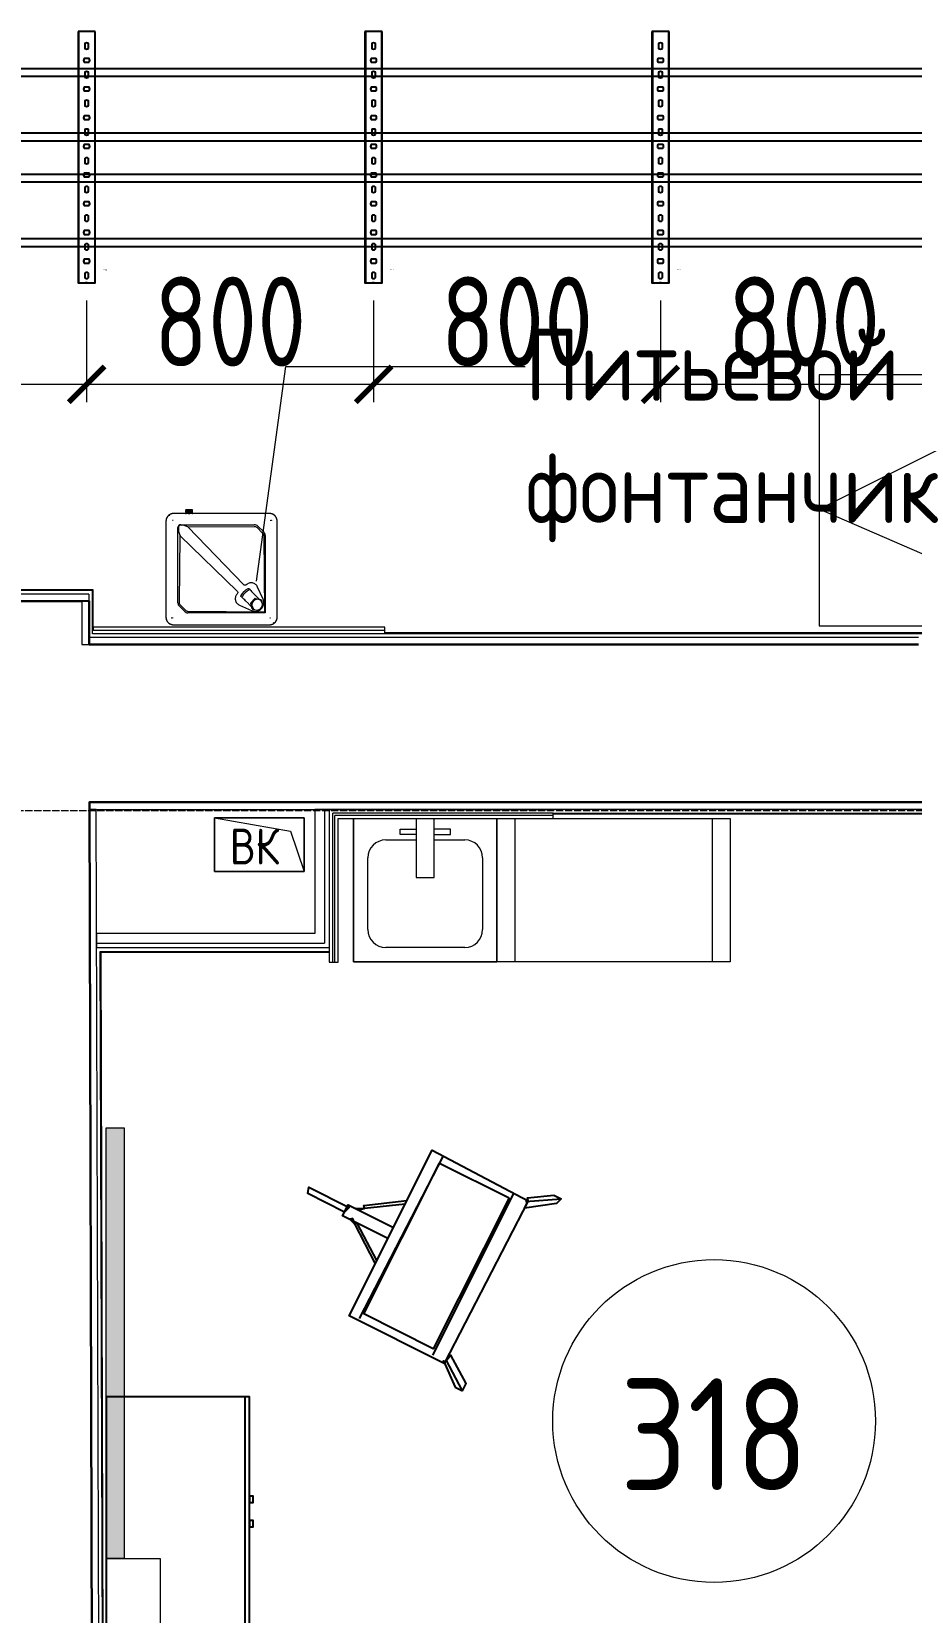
# Model space of a CAD drawing. Header units: millimetres. Extents: x -42533 to 645315, y 3457 to 82611.
# Drawn here: x 287927 to 290381, y 32535 to 36942 of the extents above; entities that cross this region are included whole.
import ezdxf
from ezdxf.enums import TextEntityAlignment as Align

# ---------------------------------------------------------------- set-up
doc = ezdxf.new("R2018")
doc.units = ezdxf.units.MM
doc.linetypes.add('ADSK_Линия сетки', pattern=[25, 20, -2.5, 0, -2.5])
for name, color, linetype in [('00_00_потолок_Панели из стали', 7, 'Continuous'), ('ЭОМ_Лотки авар.', 1, 'Continuous'), ('ЭОМ_Лотки рабочие', 5, 'Continuous')]:
    doc.layers.add(name, color=color, linetype=linetype)
for name, color, linetype, lineweight in [('Аннотация', 7, 'Continuous', 18), ('Обобщенные модели', 7, 'Continuous', 18), ('Оси', 253, 'Continuous', 9), ('Сантехника', 7, 'Continuous', 18), ('Стены несущие', 7, 'Continuous', 30), ('Стены отделка', 7, 'Continuous', 30), ('Стены штриховка', 7, 'Continuous', 9), ('ТХ', 5, 'Continuous', 0), ('ШТРИХОВКА', 252, 'Continuous', 15)]:
    doc.layers.add(name, color=color, linetype=linetype, lineweight=lineweight)
doc.layers.add('Линии', color=7, linetype='Continuous', lineweight=9, true_color=0x00a600)
doc.styles.add('GOST Common', font='GOST_Common.ttf', dxfattribs={"width": 0.9, "height": 350})
doc.styles.add('GOST Common_4', font='GOST_Common.ttf', dxfattribs={"width": 0.9, "height": 200})
doc.styles.add('GOST Common_5', font='GOST_Common.ttf', dxfattribs={"width": 0.9, "height": 200})
doc.styles.get("Standard").update_dxf_attribs({"font": 'arial.ttf'})
doc.styles.add('М2', font='isocpeur.ttf', dxfattribs={"width": 0.8})
doc.dimstyles.new('М2-100', dxfattribs={"dimtxt": 250, "dimasz": 100, "dimexe": 50, "dimexo": 50, "dimgap": 50, "dimtad": 1, "dimdec": 0, "dimzin": 1, "dimtxsty": 'М2', "dimblk": 'ARCHTICK', "dimcen": 2.5, "dimdle": 50, "dimclre": 256, "dimclrt": 256, "dimadec": 0, "dimazin": 0, "dimtfac": 1, "dimtdec": 0, "dimtix": 1, "dimtmove": 1, "dimatfit": 3, "dimldrblk": 'NONE', "dimfxl": 1, "dimtolj": 1, "dimlwd": 9, "dimlwe": 9, "dimarcsym": 1})

# ---------------------------------------------------------------- blocks, each defined once
blk = doc.blocks.new('ТХ 3 этаж')
at = {"lineweight": 0}
h = blk.add_hatch(color=8, dxfattribs=at)
h.dxf.hatch_style = 1
h.paths.add_polyline_path([(15106.6, 7450.6), (15156.6, 7450.6), (15156.6, 6250.6), (15106.6, 6250.6)])
at = {"color": 8, "linetype": 'Continuous'}
blk.add_line((15494.5, 5250.6), (15494.5, 6700.6), dxfattribs=at)
at = {"color": 8, "lineweight": 0}
blk.add_lwpolyline([(15106.6, 7450.6), (15156.6, 7450.6), (15156.6, 6250.6), (15106.6, 6250.6), (15106.6, 7450.6)], dxfattribs=at)
at = {"color": 8}
for points in [[(16283.7, 7247.6), (16049.4, 6793.8), (15784.1, 6927.1), (16016, 7388.5)], [(16230.1, 7255.4), (16018.8, 6834.7), (15825, 6932.1), (16036.3, 7352.7)], [(15771.1, 7216.2), (15669.1, 7267.5), (15671.6, 7285.3), (15783.8, 7229)], [(15794, 7198.3), (15786.3, 7195.8), (15799.1, 7183)], [(15811.9, 7221.3), (15801.7, 7226.4), (15827.2, 7226.3)], [(16100.3, 6717.2), (16110.5, 6737.6), (16067.3, 6816.8), (16049.4, 6793.8), (16046.8, 6801.5), (16079.9, 6727.4)]]:
    blk.add_lwpolyline(points, close=True, dxfattribs=at)
for points in [[(16046.6, 7373.1), (15812.2, 6919.4)], [(15892.4, 7142.5), (15765.9, 7206), (15781.3, 7236.6), (15907.7, 7173.1)], [(15940.5, 7238.4), (15827.2, 7226.3), (15824.7, 7234), (15945.3, 7247.9)], [(16242.9, 7268.1), (16016.2, 6816.9)], [(16276.1, 7245.1), (16375.6, 7252.5), (16362.8, 7239.8), (16273.5, 7227.2), (16283.7, 7247.6), (16281.2, 7255.3), (16355.2, 7262.8)], [(16355.2, 7262.8), (16375.6, 7252.5)], [(15861.6, 7081.3), (15806.7, 7185.5), (15799.1, 7183), (15856.8, 7071.7)], [(16100.3, 6717.2), (16054.5, 6804)]]:
    blk.add_lwpolyline(points, dxfattribs=at)
at = {"color": 8, "linetype": 'Continuous'}
for points in [[(15106.6, 5250.6), (15506.6, 5250.6), (15506.6, 6700.6), (15106.6, 6700.6)], [(15506.6, 6423.5), (15506.6, 6406.1), (15516.8, 6406.1), (15516.8, 6423.5)], [(15506.6, 6355.8), (15506.6, 6338.5), (15516.8, 6338.5), (15516.8, 6355.8)]]:
    blk.add_lwpolyline(points, close=True, dxfattribs=at)
at = {"color": 8, "linetype": 'Continuous', "lineweight": 5}
blk.add_lwpolyline([(15256.6, 6250.6), (15256.6, 4250.6), (15106.6, 4250.6), (15106.6, 6250.6)], close=True, dxfattribs=at)
at = {"layer": 'ТХ', "color": 8, "lineweight": 0}
blk.add_lwpolyline([(17095, 8850.6), (18595, 8850.6), (18595, 9550.6), (17095, 9550.6), (17095, 8850.6), (17845, 8850.6), (17845, 9550.6), (18595, 9175.6), (17845, 8850.6), (17095, 9175.6), (17845, 9550.6)], dxfattribs=at)
at = {"layer": 'ТХ', "color": 8}
blk.add_lwpolyline([(16196.4, 8313.6), (16846.4, 8313.6), (16846.4, 7913.6), (16196.4, 7913.6)], close=True, dxfattribs=at)
for points in [[(16246.4, 8313.6), (16246.4, 7913.6)], [(16796.4, 8313.6), (16796.4, 7913.6)]]:
    blk.add_lwpolyline(points, dxfattribs=at)
blk = doc.blocks.new('План 3 этажа')
at = {"layer": 'Аннотация', "color": 8, "lineweight": 9}
for p, q in [((8515.062, 9093.599), (8596.562, 9692.59)), ((8596.562, 9692.59), (9264.153, 9692.59))]:
    blk.add_line(p, q, dxfattribs=at)
at = {"layer": 'Линии', "color": 8}
blk.add_circle((9791.155, 6751.874), 450, dxfattribs=at)
at = {"layer": 'Обобщенные модели', "color": 8}
for p, q in [((8397.343, 8284.103), (8397.343, 8434.103)), ((8397.343, 8434.103), (8647.343, 8434.103)), ((8397.343, 8434.103), (8609.843, 8396.603)), ((8647.343, 8434.103), (8397.343, 8434.103)), ((8397.343, 8434.103), (8397.343, 8284.103)), ((8647.343, 8434.103), (8647.343, 8284.103)), ((8647.343, 8284.103), (8647.343, 8434.103)), ((8609.843, 8396.603), (8647.343, 8284.103)), ((8647.343, 8284.103), (8397.343, 8284.103)), ((8397.343, 8284.103), (8647.343, 8284.103))]:
    blk.add_line(p, q, dxfattribs=at)
for start, end in [(90, 270), (105, 180), (210, 270), (270, 90), (330, 75)]:
    blk.add_arc((8522.343, 8359.103), 2.5, start, end, dxfattribs=at)
at = {"layer": 'Оси', "color": 8, "linetype": 'ADSK_Линия сетки'}
blk.add_line((-10051.774, 8453.902), (56512.196, 8453.902), dxfattribs=at)
at = {"layer": 'Сантехника', "color": 8}
for p, q in [((8262.343, 9261.14), (8262.343, 8993.14)), ((8280.977, 9264.14), (8282.836, 9264.14)), ((8551.343, 9282.14), (8283.343, 9282.14)), ((8317.315, 9282.186), (8315.841, 9282.186)), ((8317.11, 9282.186), (8318.413, 9282.186)), ((8324.091, 9282.186), (8321.341, 9282.186)), ((8324.641, 9282.186), (8329.041, 9282.186)), ((8324.641, 9282.186), (8329.041, 9282.186)), ((8332.341, 9282.186), (8329.591, 9282.186)), ((8335.269, 9282.186), (8336.572, 9282.186)), ((8337.841, 9282.186), (8336.367, 9282.186)), ((8554.343, 9261.647), (8554.343, 9263.505)), ((8555.22, 9264.14), (8556.826, 9264.14)), ((8557.074, 9263.514), (8557.074, 9262.339)), ((8572.343, 8993.14), (8572.343, 9261.14)), ((8295.718, 9033.353), (8295.718, 9242.89)), ((8296.916, 9242.89), (8296.916, 9234.958)), ((8297.311, 9231.873), (8301.898, 9219.909)), ((8299.961, 9033.353), (8301.898, 9219.909)), ((8301.898, 9219.909), (8461.221, 9065.44)), ((8303.968, 9251.14), (8508.754, 9251.14)), ((8307.593, 9249.942), (8303.968, 9249.942)), ((8304.171, 9251.14), (8305.369, 9249.942)), ((8305.369, 9249.942), (8304.171, 9251.14)), ((8322.844, 9244.882), (8310.677, 9249.546)), ((8322.844, 9244.882), (8508.754, 9246.499)), ((8479.288, 9083.508), (8322.844, 9244.882)), ((8515.434, 9243.819), (8531.868, 9227.827)), ((8518.654, 9247.039), (8534.867, 9230.826)), ((8534.824, 9220.927), (8537.08, 9007.402)), ((8538.968, 9220.927), (8538.968, 9005.515)), ((8471.784, 9050.716), (8474.753, 9047.747)), ((8474.968, 9047.952), (8471.87, 9050.637)), ((8492.033, 9031.236), (8484.094, 9039.175)), ((8496.736, 9069.73), (8493.767, 9072.698)), ((8493.846, 9072.613), (8496.53, 9069.515)), ((8498.941, 9033.264), (8510.375, 9045.257)), ((8511.526, 9044.106), (8500.092, 9032.113)), ((8504.416, 9061.28), (8507.711, 9057.985)), ((8505.307, 9060.388), (8513.247, 9052.449)), ((8511.318, 9045.557), (8527.119, 9042.121)), ((8528.27, 9040.97), (8512.469, 9044.406)), ((8513.247, 9052.449), (8514.781, 9050.914)), ((8514.781, 9050.914), (8523.447, 9042.249)), ((8532.936, 9043.817), (8517.958, 9077.235)), ((8528.724, 9040.723), (8527.573, 9041.874)), ((8533.171, 9024.831), (8528.96, 9040.315)), ((8277.611, 8991.941), (8277.611, 8990.766)), ((8280.343, 8992.633), (8280.343, 8990.775)), ((8313.656, 9009.615), (8299.818, 9023.454)), ((8316.399, 9012.358), (8302.75, 9026.385)), ((8537.08, 9007.402), (8323.556, 9009.299)), ((8538.968, 9005.515), (8323.556, 9005.515)), ((8467.292, 9026.611), (8500.691, 9011.602)), ((8493.568, 9029.701), (8492.033, 9031.236)), ((8502.726, 9020.544), (8493.568, 9029.701)), ((8502.905, 9016.803), (8498.688, 9032.31)), ((8499.839, 9031.159), (8504.056, 9015.652)), ((8503.135, 9016.405), (8504.286, 9015.254)), ((8504.73, 9015.013), (8520.533, 9011.576)), ((8521.476, 9011.875), (8532.918, 9023.877)), ((8537.08, 9007.402), (8538.968, 9005.515)), ((8279.465, 8990.14), (8277.859, 8990.14)), ((8283.343, 8972.14), (8551.343, 8972.14)), ((8553.708, 8990.14), (8551.849, 8990.14)), ((8785.54, 8431.544), (8785.54, 8032.14)), ((8785.54, 8032.14), (8785.54, 8431.544)), ((8960.54, 8431.544), (8960.54, 8267.127)), ((9010.54, 8267.127), (9010.54, 8431.544)), ((9185.54, 8032.14), (9185.54, 8431.544)), ((9185.54, 8431.544), (9185.54, 8032.14)), ((8915.54, 8402.14), (8960.54, 8402.14)), ((8915.54, 8387.14), (8915.54, 8402.14)), ((8960.54, 8387.14), (8915.54, 8387.14)), ((9055.54, 8402.14), (9010.54, 8402.14)), ((9010.54, 8387.14), (9055.54, 8387.14)), ((9055.54, 8387.14), (9055.54, 8402.14)), ((8875.54, 8372.141), (8960.54, 8372.141)), ((9010.54, 8372.141), (9095.539, 8372.141)), ((8825.54, 8122.139), (8825.54, 8322.141)), ((9145.539, 8322.141), (9145.539, 8122.139)), ((8960.54, 8267.127), (9010.54, 8267.127)), ((9095.539, 8072.139), (8875.54, 8072.139)), ((8785.54, 8032.14), (9185.54, 8032.14)), ((9185.54, 8032.14), (8785.54, 8032.14))]:
    blk.add_line(p, q, dxfattribs=at)
at = {"layer": 'Сантехника', "color": 8, "lineweight": 9}
for p, q in [((8317.11, 9292.21), (8317.708, 9291.612)), ((8326.841, 9292.21), (8317.11, 9292.21)), ((8317.708, 9291.612), (8317.11, 9291.013)), ((8317.11, 9291.013), (8317.708, 9290.415)), ((8326.841, 9291.013), (8317.11, 9291.013)), ((8317.708, 9290.415), (8317.11, 9289.816)), ((8317.11, 9289.816), (8317.708, 9289.217)), ((8326.841, 9289.816), (8317.11, 9289.816)), ((8317.708, 9289.217), (8317.11, 9288.619)), ((8317.11, 9288.619), (8317.708, 9288.02)), ((8326.841, 9288.619), (8317.11, 9288.619)), ((8317.708, 9288.02), (8317.11, 9287.422)), ((8317.11, 9287.422), (8317.708, 9286.823)), ((8326.841, 9287.422), (8317.11, 9287.422)), ((8317.708, 9286.823), (8317.11, 9286.224)), ((8317.11, 9286.224), (8317.708, 9285.626)), ((8326.841, 9286.224), (8317.11, 9286.224)), ((8317.708, 9285.626), (8317.11, 9285.027)), ((8317.11, 9285.027), (8317.708, 9284.429)), ((8326.841, 9285.027), (8317.11, 9285.027)), ((8317.708, 9284.429), (8317.11, 9283.83)), ((8317.11, 9283.83), (8317.708, 9283.231)), ((8326.841, 9283.83), (8317.11, 9283.83)), ((8317.708, 9283.231), (8317.11, 9282.633)), ((8317.11, 9282.633), (8317.708, 9282.034)), ((8326.841, 9282.633), (8317.11, 9282.633)), ((8326.841, 9291.612), (8317.708, 9291.612)), ((8326.841, 9290.415), (8317.708, 9290.415)), ((8326.841, 9289.217), (8317.708, 9289.217)), ((8326.841, 9288.02), (8317.708, 9288.02)), ((8326.841, 9286.823), (8317.708, 9286.823)), ((8326.841, 9285.626), (8317.708, 9285.626)), ((8326.841, 9284.429), (8317.708, 9284.429)), ((8326.841, 9283.231), (8317.708, 9283.231)), ((8319.341, 9292.21), (8326.841, 9292.21)), ((8326.841, 9292.21), (8334.341, 9292.21)), ((8336.572, 9292.21), (8326.841, 9292.21)), ((8335.974, 9291.612), (8326.841, 9291.612)), ((8336.572, 9291.013), (8326.841, 9291.013)), ((8335.974, 9290.415), (8326.841, 9290.415)), ((8336.572, 9289.816), (8326.841, 9289.816)), ((8335.974, 9289.217), (8326.841, 9289.217)), ((8336.572, 9288.619), (8326.841, 9288.619)), ((8335.974, 9288.02), (8326.841, 9288.02)), ((8336.572, 9287.422), (8326.841, 9287.422)), ((8335.974, 9286.823), (8326.841, 9286.823)), ((8336.572, 9286.224), (8326.841, 9286.224)), ((8335.974, 9285.626), (8326.841, 9285.626)), ((8336.572, 9285.027), (8326.841, 9285.027)), ((8335.974, 9284.429), (8326.841, 9284.429)), ((8336.572, 9283.83), (8326.841, 9283.83)), ((8335.974, 9283.231), (8326.841, 9283.231)), ((8336.572, 9282.633), (8326.841, 9282.633)), ((8335.974, 9291.612), (8336.572, 9292.21)), ((8336.572, 9291.013), (8335.974, 9291.612)), ((8335.974, 9290.415), (8336.572, 9291.013)), ((8336.572, 9289.816), (8335.974, 9290.415)), ((8335.974, 9289.217), (8336.572, 9289.816)), ((8336.572, 9288.619), (8335.974, 9289.217)), ((8335.974, 9288.02), (8336.572, 9288.619)), ((8336.572, 9287.422), (8335.974, 9288.02)), ((8335.974, 9286.823), (8336.572, 9287.422)), ((8336.572, 9286.224), (8335.974, 9286.823)), ((8335.974, 9285.626), (8336.572, 9286.224)), ((8336.572, 9285.027), (8335.974, 9285.626)), ((8335.974, 9284.429), (8336.572, 9285.027)), ((8336.572, 9283.83), (8335.974, 9284.429)), ((8335.974, 9283.231), (8336.572, 9283.83)), ((8336.572, 9282.633), (8335.974, 9283.231)), ((8335.974, 9282.034), (8336.572, 9282.633))]:
    blk.add_line(p, q, dxfattribs=at)
at = {"layer": 'Сантехника', "color": 8, "flags": 128}
for points in [[(8283.343, 9282.14), (8282.503, 9282.123), (8281.664, 9282.073), (8280.829, 9281.989), (8279.997, 9281.872), (8279.171, 9281.721), (8278.351, 9281.538), (8277.539, 9281.322), (8276.737, 9281.074), (8275.945, 9280.794), (8275.165, 9280.482), (8274.398, 9280.14), (8273.645, 9279.767), (8272.908, 9279.364), (8272.188, 9278.932), (8271.485, 9278.472), (8270.802, 9277.984), (8270.138, 9277.469), (8269.496, 9276.928), (8268.875, 9276.362), (8268.278, 9275.771), (8267.705, 9275.157), (8267.157, 9274.52), (8266.635, 9273.862), (8266.14, 9273.184), (8265.672, 9272.486), (8265.232, 9271.771), (8264.822, 9271.038), (8264.441, 9270.289), (8264.09, 9269.526), (8263.77, 9268.749), (8263.481, 9267.961), (8263.224, 9267.161), (8263, 9266.352), (8262.808, 9265.534), (8262.648, 9264.709), (8262.522, 9263.879), (8262.429, 9263.044), (8262.37, 9262.206), (8262.344, 9261.367), (8262.343, 9261.14)], [(8572.343, 9261.14), (8572.326, 9261.98), (8572.276, 9262.818), (8572.192, 9263.654), (8572.074, 9264.486), (8571.924, 9265.312), (8571.741, 9266.132), (8571.525, 9266.943), (8571.277, 9267.746), (8570.997, 9268.538), (8570.685, 9269.318), (8570.342, 9270.085), (8569.97, 9270.837), (8569.567, 9271.574), (8569.135, 9272.295), (8568.675, 9272.997), (8568.187, 9273.681), (8567.672, 9274.345), (8567.131, 9274.987), (8566.564, 9275.607), (8565.974, 9276.204), (8565.359, 9276.777), (8564.723, 9277.325), (8564.065, 9277.848), (8563.387, 9278.343), (8562.689, 9278.811), (8561.973, 9279.25), (8561.241, 9279.661), (8560.492, 9280.042), (8559.729, 9280.393), (8558.952, 9280.713), (8558.163, 9281.001), (8557.364, 9281.258), (8556.554, 9281.483), (8555.737, 9281.675), (8554.912, 9281.834), (8554.082, 9281.961), (8553.247, 9282.053), (8552.409, 9282.113), (8551.569, 9282.139), (8551.343, 9282.14)], [(8296.916, 9234.958), (8296.928, 9234.358), (8296.965, 9233.759), (8297.025, 9233.187), (8297.105, 9232.668), (8297.202, 9232.223), (8297.311, 9231.873)], [(8310.677, 9249.546), (8310.327, 9249.656), (8309.883, 9249.753), (8309.363, 9249.833), (8308.792, 9249.893), (8308.193, 9249.93), (8307.593, 9249.942)], [(8471.87, 9050.637), (8471.563, 9051.005), (8471.387, 9051.475), (8471.35, 9052.021), (8471.457, 9052.612), (8471.699, 9053.216)], [(8471.699, 9053.216), (8475.35, 9059.101), (8479.987, 9064.495), (8485.382, 9069.133), (8491.267, 9072.783)], [(8491.267, 9072.783), (8491.871, 9073.026), (8492.462, 9073.132), (8493.008, 9073.096), (8493.478, 9072.92), (8493.846, 9072.613)], [(8262.343, 8993.14), (8262.359, 8992.3), (8262.41, 8991.462), (8262.494, 8990.626), (8262.611, 8989.794), (8262.761, 8988.968), (8262.945, 8988.148), (8263.161, 8987.336), (8263.409, 8986.534), (8263.689, 8985.742), (8264, 8984.962), (8264.343, 8984.195), (8264.716, 8983.443), (8265.118, 8982.705), (8265.55, 8981.985), (8266.011, 8981.282), (8266.499, 8980.599), (8267.014, 8979.935), (8267.555, 8979.293), (8268.121, 8978.673), (8268.712, 8978.075), (8269.326, 8977.502), (8269.963, 8976.954), (8270.62, 8976.432), (8271.299, 8975.937), (8271.996, 8975.469), (8272.712, 8975.029), (8273.445, 8974.619), (8274.193, 8974.238), (8274.957, 8973.887), (8275.733, 8973.567), (8276.522, 8973.278), (8277.322, 8973.022), (8278.131, 8972.797), (8278.949, 8972.605), (8279.773, 8972.446), (8280.604, 8972.319), (8281.439, 8972.226), (8282.276, 8972.167), (8283.116, 8972.141), (8283.343, 8972.14)], [(8551.343, 8972.14), (8552.182, 8972.157), (8553.021, 8972.207), (8553.857, 8972.291), (8554.688, 8972.408), (8555.515, 8972.559), (8556.334, 8972.742), (8557.146, 8972.958), (8557.949, 8973.206), (8558.74, 8973.486), (8559.52, 8973.798), (8560.287, 8974.14), (8561.04, 8974.513), (8561.777, 8974.916), (8562.498, 8975.348), (8563.2, 8975.808), (8563.884, 8976.296), (8564.547, 8976.811), (8565.19, 8977.352), (8565.81, 8977.918), (8566.407, 8978.509), (8566.98, 8979.123), (8567.528, 8979.76), (8568.05, 8980.418), (8568.546, 8981.096), (8569.014, 8981.794), (8569.453, 8982.509), (8569.864, 8983.242), (8570.245, 8983.991), (8570.596, 8984.754), (8570.915, 8985.53), (8571.204, 8986.319), (8571.461, 8987.119), (8571.686, 8987.928), (8571.878, 8988.746), (8572.037, 8989.571), (8572.163, 8990.401), (8572.256, 8991.236), (8572.316, 8992.074), (8572.341, 8992.913), (8572.343, 8993.14)]]:
    blk.add_lwpolyline(points, dxfattribs=at)
at = {"layer": 'Сантехника', "color": 8}
for centre, radius, start, end in [((8283.343, 9261.14), 21, 140.283995, 180), ((8283.343, 9261.14), 21, 113.677097, 135.814992), ((8280.348, 9266.64), 13, 122.034613, 132.060084), ((8283.343, 9261.14), 21, 102.50393, 111.373714), ((8283.343, 9261.14), 21, 90, 97.617157), ((8551.343, 9261.14), 21, 50.283995, 90), ((8551.343, 9261.14), 21, 23.677097, 45.814992), ((8551.343, 9261.14), 21, 12.50393, 21.373714), ((8551.343, 9261.14), 21, 0, 7.617157), ((8303.968, 9242.89), 8.25, 90, 180), ((8303.968, 9242.89), 7.052, 90, 180), ((8508.754, 9237.14), 14, 45, 90), ((8524.968, 9220.927), 14, 0, 45), ((8283.343, 8993.14), 21, 180, 187.617157), ((8309.718, 9033.353), 14, 180, 225), ((8323.556, 9019.515), 14, 225, 270), ((8551.343, 8993.14), 21, 320.283995, 0), ((8283.343, 8993.14), 21, 192.50393, 201.373714), ((8283.343, 8993.14), 21, 203.677097, 225.814992), ((8283.343, 8993.14), 21, 232.285859, 270), ((8551.343, 8993.14), 21, 270, 277.617157), ((8551.343, 8993.14), 21, 282.50393, 291.373714), ((8551.343, 8993.14), 21, 293.677097, 315.814992), ((8554.337, 8987.64), 13, 302.034613, 312.060084), ((8875.54, 8322.141), 50, 90, 180), ((9095.539, 8322.141), 50, 0, 90), ((8875.54, 8122.139), 50, 180, 270), ((9095.539, 8122.139), 50, 270, 0)]:
    blk.add_arc(centre, radius, start, end, dxfattribs=at)
for centre, major_axis, ratio, start_param, end_param in [((8476.874, 9049.868), (2.121, 2.121), 0.66913061, 2.01620352, 3.19906486), ((8498.177, 9046.306), (22.71, 22.71), 0.66913061, 1.12538914, 2.01620352), ((8253.191, 8808.272), (230.903, 230.903), 0.66913061, 0, 0.05747221), ((8494.614, 9067.608), (2.121, 2.121), 0.66913061, 6.2257131, 7.40857445), ((8736.21, 9291.291), (230.903, 230.903), 0.66913061, 3.08412044, 3.14159265), ((8516.485, 9027.998), (10.891, 10.891), 0.95105652, 1.57079633, 4.71238898), ((8516.485, 9027.998), (10.891, 10.891), 0.95105652, 4.71238898, 7.85398163), ((8511.065, 9044.603), (0.707, 0.707), 0.95105652, 0.54867915, 1.5958767), ((8512.216, 9043.452), (0.707, 0.707), 0.95105652, 0.54867915, 1.5958767), ((8528.017, 9040.016), (0.707, 0.707), 0.95105652, 5.7846669, 6.83186445), ((8499.631, 9032.61), (0.707, 0.707), 0.95105652, 1.5958767, 2.64307425), ((8500.782, 9031.459), (0.707, 0.707), 0.95105652, 1.5958767, 2.64307425), ((8504.977, 9015.944), (0.691, 0.691), 0.95105652, 2.64307425, 3.6902718), ((8520.786, 9012.53), (0.707, 0.707), 0.95105652, 3.6902718, 4.73746935), ((8532.228, 9024.532), (0.707, 0.707), 0.95105652, 4.73746935, 5.7846669)]:
    blk.add_ellipse(centre, major_axis=major_axis, ratio=ratio, start_param=start_param, end_param=end_param, dxfattribs=at)
for points in [[(8508.754, 9246.499), (8509.594, 9246.503), (8511.208, 9246.309), (8513.531, 9245.376), (8514.831, 9244.401), (8515.434, 9243.819)], [(8531.868, 9227.827), (8532.492, 9227.214), (8533.544, 9225.884), (8534.574, 9223.483), (8534.811, 9221.803), (8534.824, 9220.927)], [(8489.078, 9085.884), (8487.959, 9085.17), (8486.915, 9084.345), (8485.934, 9083.401)], [(8517.958, 9077.235), (8517.29, 9078.713), (8515.663, 9081.424), (8512.267, 9084.854), (8508.171, 9087.364), (8503.59, 9088.835), (8498.791, 9089.173), (8494.052, 9088.365), (8491.098, 9087.082), (8489.73, 9086.282)], [(8461.295, 9058.694), (8460.155, 9057.531), (8458.211, 9055.022), (8456.246, 9050.595), (8455.404, 9045.849), (8455.716, 9041.036), (8457.169, 9036.439), (8459.67, 9032.325), (8463.101, 9028.913), (8465.813, 9027.281), (8467.292, 9026.611)], [(8302.75, 9026.385), (8302.143, 9027.014), (8301.126, 9028.37), (8300.156, 9030.794), (8299.956, 9032.478), (8299.961, 9033.353)], [(8323.556, 9009.299), (8322.648, 9009.311), (8320.906, 9009.554), (8318.415, 9010.619), (8317.035, 9011.71), (8316.399, 9012.358)]]:
    blk.add_open_spline(points, degree=3, dxfattribs=at)
for points, knots in [([(8485.934, 9083.401), (8485.329, 9082.821), (8484.234, 9082.216), (8482.587, 9082.024), (8480.947, 9082.269), (8479.874, 9082.908), (8479.288, 9083.508)], [-1, -1, -1, -1, -0.66666667, -0.5, -0.33333333, 0, 0, 0, 0]), ([(8461.221, 9065.44), (8461.83, 9064.845), (8462.478, 9063.753), (8462.72, 9062.085), (8462.516, 9060.411), (8461.892, 9059.304), (8461.295, 9058.694)], [-1, -1, -1, -1, -0.66666667, -0.5, -0.33333333, 0, 0, 0, 0]), ([(8533.319, 9024.769), (8533.557, 9025.363), (8534.43, 9027.817), (8535.263, 9032.334), (8534.904, 9038.274), (8533.747, 9041.992), (8532.936, 9043.817)], [-0.332613361, -0.332613361, -0.332613361, -0.332613361, -0.3, -0.2, -0.1, 0, 0, 0, 0]), ([(8500.691, 9011.602), (8502.518, 9010.788), (8506.24, 9009.628), (8513.054, 9009.21), (8517.782, 9010.347), (8520.376, 9011.469)], [-1, -1, -1, -1, -0.9, -0.8, -0.655947404, -0.655947404, -0.655947404, -0.655947404]), ([(8521.959, 9012.221), (8522.414, 9012.458), (8526.283, 9014.631), (8530.133, 9018.482), (8532.39, 9022.696), (8532.751, 9023.463)], [-0.626162496, -0.626162496, -0.626162496, -0.626162496, -0.6, -0.4, -0.356813529, -0.356813529, -0.356813529, -0.356813529])]:
    blk.add_open_spline(points, degree=3, knots=knots, dxfattribs=at)
at = {"layer": 'Стены несущие', "color": 8}
for p, q in [((8047.939, 9038.324), (7607.941, 9037.133)), ((8048.267, 8917.14), (8047.939, 9038.324)), ((8048.267, 8917.14), (10361.343, 8917.14)), ((8821.343, 8477.14), (8049.457, 8477.14)), ((8065.475, 2556.839), (8049.457, 8477.14)), ((13610.343, 8477.14), (8821.343, 8477.14))]:
    blk.add_line(p, q, dxfattribs=at)
at = {"layer": 'Стены отделка', "color": 8, "lineweight": 9}
for p, q in [((8057.343, 9069.14), (7577.854, 9069.14)), ((8047.343, 9057.14), (7587.886, 9057.14)), ((7607.94, 9037.14), (8027.343, 9037.14)), ((8027.343, 9037.14), (8027.343, 8917.14)), ((8047.343, 9057.14), (8047.343, 8917.14)), ((8059.343, 8965.14), (8059.343, 9067.14)), ((8872.527, 8965.14), (8059.343, 8965.14)), ((8872.527, 8949.14), (8872.527, 8965.14)), ((13620.343, 8949.14), (8872.527, 8949.14)), ((8027.343, 8917.14), (8047.343, 8917.14)), ((8047.343, 8937.14), (10361.343, 8937.14)), ((8049.457, 8477.14), (8047.343, 8477.14)), ((8047.343, 8477.14), (8047.343, 8457.14)), ((8047.343, 8457.14), (9342.343, 8457.14)), ((8067.94, 8457.193), (8047.941, 8457.133)), ((8047.941, 8457.133), (8065.475, 2558.324)), ((8085.42, 2577.133), (8067.94, 8457.193)), ((8677.343, 8456.544), (8677.343, 8111.544)), ((9342.343, 8456.544), (8677.343, 8456.544)), ((8717.343, 8456.544), (8717.343, 8031.544)), ((8742.343, 8031.544), (8742.343, 8431.544)), ((8742.343, 8431.544), (9342.343, 8431.544)), ((9342.343, 8457.14), (9342.343, 8456.544)), ((9342.343, 8445.14), (13620.343, 8445.14)), ((9342.343, 8431.544), (9342.343, 8445.14)), ((8677.343, 8111.544), (8068.477, 8111.544)), ((8068.477, 8111.544), (8068.477, 8071.544)), ((8717.343, 8071.544), (8068.477, 8071.544)), ((8081.123, 8059.544), (8717.343, 8059.544)), ((8096.849, 2769.133), (8081.123, 8059.544)), ((8717.343, 8031.544), (8742.343, 8031.544))]:
    blk.add_line(p, q, dxfattribs=at)
at = {"layer": 'Стены штриховка', "color": 8}
for p, q in [((8059.343, 9067.14), (7575.859, 9067.14)), ((8059.343, 9069.14), (8057.343, 9069.14)), ((8057.343, 8947.14), (8057.343, 9069.14)), ((8059.343, 9067.14), (8059.343, 9069.14)), ((8872.527, 8956.14), (8057.343, 8956.14)), ((13620.343, 8947.14), (8057.343, 8947.14)), ((8059.343, 8965.14), (8059.343, 8956.14)), ((8872.527, 8949.14), (8872.527, 8947.14)), ((8704.343, 8456.544), (8704.343, 8084.544)), ((8727.343, 8031.544), (8727.343, 8446.544)), ((9342.343, 8446.544), (8727.343, 8446.544)), ((8733.343, 8031.544), (8733.343, 8440.544)), ((9342.343, 8440.544), (8733.343, 8440.544)), ((13610.343, 8457.14), (9342.343, 8457.14)), ((9342.343, 8447.14), (13620.343, 8447.14)), ((9342.343, 8447.14), (9342.343, 8445.14)), ((8068.477, 8084.544), (8704.343, 8084.544)), ((8079.117, 8061.544), (8717.343, 8061.544)), ((8094.855, 2767.133), (8079.117, 8061.544))]:
    blk.add_line(p, q, dxfattribs=at)
at = {"layer": 'ЭОМ_Лотки рабочие'}
blk.add_blockref('ТХ 3 этаж', (-7010.895, 118.542), dxfattribs=at)
at = {"layer": 'Аннотация', "color": 8, "lineweight": 9, "line_spacing_factor": 1.022766}
for s, insert, char_height, width, attachment_point, style in [('\\pxt1.8,3.6,5.4,7.2,9,10.8,12.6,14.4,16.2,18,19.8,21.6,23.4,25.2,27,28.8,30.6,32.4,34.2,36,37.8,39.6,41.4,43.2,45,46.8,48.6,50.4,52.2,54,55.8,57.6;{Питьевой фонтанчик}', (9264.153, 9796.713), 200, 1619.1, 1, 'GOST Common_5'), ('\\pxt3.6,7.2,10.8,14.4,18,21.6,25.2,28.8,32.4,36,39.6,43.2,46.8,50.4,54,57.6,61.2,64.8,68.4,72,75.6,79.2,82.8,86.4,90,93.6,97.2,100.8,104.4,108,111.6,115.2;{ВК}', (8440.332, 8403.759), 100, 156.348, 1, 'GOST Common_4'), ('318', (9791.155, 6714.926), 312.5, 520.21112, 5, 'GOST Common')]:
    blk.add_mtext(s, dxfattribs=dict(at, insert=insert, char_height=char_height, width=width, attachment_point=attachment_point, style=style))
blk = doc.blocks.new('*U1329')
at = {"color": 0, "linetype": 'Continuous', "lineweight": 25}
for p, q in [((-78.8, -46976.1), (-78.8, 0)), ((78.8, -46976.1), (78.8, 0))]:
    blk.add_line(p, q, dxfattribs=at)
blk.add_lwpolyline([(100.8, -46976.1), (100.8, 0), (-100.8, 0), (-100.8, -46976.1)], close=True, dxfattribs=at)
at = {"color": 0, "flags": 9}
for tag, p in [('АРТИКУЛ', (-59.7, -11.8)), ('НАИМЕНОВАНИЕ', (-59.1, -7)), ('ПРИМЕЧАНИЕ', (-58.8, -17.3))]:
    blk.add_attdef(tag, text='', height=2.5, dxfattribs=at).set_placement(p, align=Align.TOP_LEFT)
at = {"color": 0, "lineweight": 30, "flags": 104}
for tag, p in [('ВЫСОТА', (-59.6, -20.9)), ('ДЛИНА', (-59.5, -36.1)), ('ТОЛЩИНА', (-59, -31)), ('ШИРИНА', (-58.9, -25.1))]:
    blk.add_attdef(tag, text='', height=2.5, dxfattribs=at).set_placement(p, align=Align.TOP_LEFT)
blk = doc.blocks.new('*U1334')
at = {"color": 0, "linetype": 'Continuous', "lineweight": 25}
for p, q in [((-78.8, -46398.7), (-78.8, 0)), ((78.8, -46398.7), (78.8, 0))]:
    blk.add_line(p, q, dxfattribs=at)
blk.add_lwpolyline([(100.8, -46398.7), (100.8, 0), (-100.8, 0), (-100.8, -46398.7)], close=True, dxfattribs=at)
at = {"color": 0, "flags": 9}
for tag, p in [('АРТИКУЛ', (-59.7, -11.8)), ('НАИМЕНОВАНИЕ', (-59.1, -7)), ('ПРИМЕЧАНИЕ', (-58.8, -17.3))]:
    blk.add_attdef(tag, text='', height=2.5, dxfattribs=at).set_placement(p, align=Align.TOP_LEFT)
at = {"color": 0, "lineweight": 30, "flags": 104}
for tag, p in [('ВЫСОТА', (-59.6, -20.9)), ('ДЛИНА', (-59.5, -36.1)), ('ТОЛЩИНА', (-59, -31)), ('ШИРИНА', (-58.9, -25.1))]:
    blk.add_attdef(tag, text='', height=2.5, dxfattribs=at).set_placement(p, align=Align.TOP_LEFT)
blk = doc.blocks.new('*U45')
at = {"color": 0, "linetype": 'ByBlock', "lineweight": -2}
for points in [[(24, -700), (24, 0), (-24, 0), (-24, -700)], [(-22.5, -700), (-22.5, 0)], [(22.5, -700), (22.5, 0)], [(-24, -700), (24, -700)]]:
    blk.add_lwpolyline(points, dxfattribs=at)
at = {"color": 254, "transparency": 33554483}
blk.add_lwpolyline([(0, 0.7), (0, -2.2)], dxfattribs=at)
at = {"color": 0, "linetype": 'ByBlock', "lineweight": -2}
for points in [[(-5.2, -13.3), (-5.2, -26.7, 0.345739), (5.2, -26.7), (5.2, -13.3, 0.345739)], [(-6.7, -54.8, 0.345739), (-6.7, -65.2), (6.7, -65.2, 0.345739), (6.7, -54.8)], [(-5.2, -93.3), (-5.2, -106.7, 0.345739), (5.2, -106.7), (5.2, -93.3, 0.345739)], [(-6.7, -134.8, 0.345739), (-6.7, -145.2), (6.7, -145.2, 0.345739), (6.7, -134.8)], [(-5.2, -173.3), (-5.2, -186.7, 0.345739), (5.2, -186.7), (5.2, -173.3, 0.345739)], [(-6.7, -214.8, 0.345739), (-6.7, -225.2), (6.7, -225.2, 0.345739), (6.7, -214.8)], [(-5.2, -253.3), (-5.2, -266.7, 0.345739), (5.2, -266.7), (5.2, -253.3, 0.345739)], [(-6.7, -294.8, 0.345739), (-6.7, -305.2), (6.7, -305.2, 0.345739), (6.7, -294.8)], [(-5.2, -333.3), (-5.2, -346.7, 0.345739), (5.2, -346.7), (5.2, -333.3, 0.345739)], [(-6.7, -374.8, 0.345739), (-6.7, -385.2), (6.7, -385.2, 0.345739), (6.7, -374.8)], [(-5.2, -413.3), (-5.2, -426.7, 0.345739), (5.2, -426.7), (5.2, -413.3, 0.345739)], [(-6.7, -454.8, 0.345739), (-6.7, -465.2), (6.7, -465.2, 0.345739), (6.7, -454.8)], [(-5.2, -493.3), (-5.2, -506.7, 0.345739), (5.2, -506.7), (5.2, -493.3, 0.345739)], [(-6.7, -534.8, 0.345739), (-6.7, -545.2), (6.7, -545.2, 0.345739), (6.7, -534.8)], [(-5.2, -573.3), (-5.2, -586.7, 0.345739), (5.2, -586.7), (5.2, -573.3, 0.345739)], [(-6.7, -614.8, 0.345739), (-6.7, -625.2), (6.7, -625.2, 0.345739), (6.7, -614.8)], [(-5.2, -653.3), (-5.2, -666.7, 0.345739), (5.2, -666.7), (5.2, -653.3, 0.345739)]]:
    blk.add_lwpolyline(points, format="xyb", close=True, dxfattribs=at)
at = {"flags": 9}
for tag, p in [('АРТИКУЛ', (-58.9, -24.5)), ('ПРИМЕЧАНИЕ', (-58.3, -30.8)), ('НАИМЕНОВАНИЕ', (-58.2, -19.4))]:
    blk.add_attdef(tag, p, '', height=2.5, dxfattribs=at)
at = {"lineweight": 30, "flags": 104}
blk.add_attdef('ДЛИНА', text='', height=2.5, dxfattribs=at).set_placement((-57.7, -34.6), align=Align.TOP_LEFT)
blk = doc.blocks.new('_ArchTick')
at = {"color": 0, "linetype": 'ByBlock', "lineweight": 70, "const_width": 0.15}
blk.add_lwpolyline([(-0.5, -0.5), (0.5, 0.5)], dxfattribs=at)
blk = doc.blocks.new('*D1528')
at = {"layer": '00_00_потолок_Панели из стали', "lineweight": 9, "transparency": 16777216}
for p, q in [((287280.1, 36192.2), (287280.1, 35908.8)), ((288080.3, 36191.6), (288080.3, 35908.8))]:
    blk.add_line(p, q, dxfattribs=at)
at = {"layer": '00_00_потолок_Панели из стали', "color": 0, "lineweight": 9, "transparency": 16777216}
blk.add_line((288130.3, 35958.8), (287230.1, 35958.8), dxfattribs=at)
at = {"layer": 'Defpoints', "color": 0, "transparency": 16777216}
for p in [(287280.1, 36242.2), (288080.3, 36241.6), (287280.1, 35958.8)]:
    blk.add_point(p, dxfattribs=at)
at = {"layer": '00_00_потолок_Панели из стали', "color": 0, "lineweight": 9, "transparency": 16777216, "xscale": 100, "yscale": 100, "zscale": 100, "rotation": 180}
blk.add_blockref('_ArchTick', (287280.1, 35958.8), dxfattribs=at)
at = {"layer": '00_00_потолок_Панели из стали', "color": 0, "lineweight": 9, "transparency": 16777216, "xscale": 100, "yscale": 100, "zscale": 100}
blk.add_blockref('_ArchTick', (288080.3, 35958.8), dxfattribs=at)
at = {"layer": '00_00_потолок_Панели из стали', "transparency": 16777216, "insert": (287680.2, 36133.8), "char_height": 250, "attachment_point": 5, "style": 'М2'}
blk.add_mtext('\\A1;800', dxfattribs=at)
blk = doc.blocks.new('_None')
blk = doc.blocks.new('*D1529')
at = {"layer": '00_00_потолок_Панели из стали', "lineweight": 9, "transparency": 16777216}
for p, q in [((288080.3, 36192.2), (288080.3, 35908.8)), ((288880.5, 36191.6), (288880.5, 35908.8))]:
    blk.add_line(p, q, dxfattribs=at)
at = {"layer": '00_00_потолок_Панели из стали', "color": 0, "lineweight": 9, "transparency": 16777216}
blk.add_line((288930.5, 35958.8), (288030.3, 35958.8), dxfattribs=at)
at = {"layer": 'Defpoints', "color": 0, "transparency": 16777216}
for p in [(288080.3, 36242.2), (288880.5, 36241.6), (288080.3, 35958.8)]:
    blk.add_point(p, dxfattribs=at)
at = {"layer": '00_00_потолок_Панели из стали', "color": 0, "lineweight": 9, "transparency": 16777216, "xscale": 100, "yscale": 100, "zscale": 100, "rotation": 180}
blk.add_blockref('_ArchTick', (288080.3, 35958.8), dxfattribs=at)
at = {"layer": '00_00_потолок_Панели из стали', "color": 0, "lineweight": 9, "transparency": 16777216, "xscale": 100, "yscale": 100, "zscale": 100}
blk.add_blockref('_ArchTick', (288880.5, 35958.8), dxfattribs=at)
at = {"layer": '00_00_потолок_Панели из стали', "transparency": 16777216, "insert": (288480.4, 36133.8), "char_height": 250, "attachment_point": 5, "style": 'М2'}
blk.add_mtext('\\A1;800', dxfattribs=at)
blk = doc.blocks.new('*D1530')
at = {"layer": '00_00_потолок_Панели из стали', "lineweight": 9, "transparency": 16777216}
for p, q in [((288880.5, 36192.2), (288880.5, 35908.8)), ((289680.7, 36191.6), (289680.7, 35908.8))]:
    blk.add_line(p, q, dxfattribs=at)
at = {"layer": '00_00_потолок_Панели из стали', "color": 0, "lineweight": 9, "transparency": 16777216}
blk.add_line((289730.7, 35958.8), (288830.5, 35958.8), dxfattribs=at)
at = {"layer": 'Defpoints', "color": 0, "transparency": 16777216}
for p in [(288880.5, 36242.2), (289680.7, 36241.6), (288880.5, 35958.8)]:
    blk.add_point(p, dxfattribs=at)
at = {"layer": '00_00_потолок_Панели из стали', "color": 0, "lineweight": 9, "transparency": 16777216, "xscale": 100, "yscale": 100, "zscale": 100, "rotation": 180}
blk.add_blockref('_ArchTick', (288880.5, 35958.8), dxfattribs=at)
at = {"layer": '00_00_потолок_Панели из стали', "color": 0, "lineweight": 9, "transparency": 16777216, "xscale": 100, "yscale": 100, "zscale": 100}
blk.add_blockref('_ArchTick', (289680.7, 35958.8), dxfattribs=at)
at = {"layer": '00_00_потолок_Панели из стали', "transparency": 16777216, "insert": (289280.6, 36133.8), "char_height": 250, "attachment_point": 5, "style": 'М2'}
blk.add_mtext('\\A1;800', dxfattribs=at)
blk = doc.blocks.new('*D1531')
at = {"layer": '00_00_потолок_Панели из стали', "lineweight": 9, "transparency": 16777216}
for p, q in [((289680.7, 36192.2), (289680.7, 35908.8)), ((290480.9, 36191.6), (290480.9, 35908.8))]:
    blk.add_line(p, q, dxfattribs=at)
at = {"layer": '00_00_потолок_Панели из стали', "color": 0, "lineweight": 9, "transparency": 16777216}
blk.add_line((290530.9, 35958.8), (289630.7, 35958.8), dxfattribs=at)
at = {"layer": 'Defpoints', "color": 0, "transparency": 16777216}
for p in [(289680.7, 36242.2), (290480.9, 36241.6), (289680.7, 35958.8)]:
    blk.add_point(p, dxfattribs=at)
at = {"layer": '00_00_потолок_Панели из стали', "color": 0, "lineweight": 9, "transparency": 16777216, "xscale": 100, "yscale": 100, "zscale": 100, "rotation": 180}
blk.add_blockref('_ArchTick', (289680.7, 35958.8), dxfattribs=at)
at = {"layer": '00_00_потолок_Панели из стали', "color": 0, "lineweight": 9, "transparency": 16777216, "xscale": 100, "yscale": 100, "zscale": 100}
blk.add_blockref('_ArchTick', (290480.9, 35958.8), dxfattribs=at)
at = {"layer": '00_00_потолок_Панели из стали', "transparency": 16777216, "insert": (290080.8, 36133.8), "char_height": 250, "attachment_point": 5, "style": 'М2'}
blk.add_mtext('\\A1;800', dxfattribs=at)

msp = doc.modelspace()

# ---------------------------------------------------------------- block references
at = {"layer": 'ШТРИХОВКА'}
msp.add_blockref('План 3 этажа', (280039.2, 26316.4), dxfattribs=at)
at = {"layer": 'ЭОМ_Лотки авар.', "color": 1, "rotation": 90}
msp.add_blockref('*U1334', (281601.3, 36738.1), dxfattribs=at)
at = {"layer": 'ЭОМ_Лотки рабочие'}
ref = msp.add_blockref('*U45', (288080.3, 36242.2), dxfattribs=dict(at, rotation=180))
lines = msp.add_mtext('700 мм', dxfattribs={"layer": '0', "insert": (288138, 36276.8), "char_height": 2.5, "attachment_point": 1, "rotation": 180})
ref.add_attrib('ДЛИНА', '', (288138, 36276.8)).embed_mtext(lines)
ref = msp.add_blockref('*U45', (288880.5, 36242.2), dxfattribs=dict(at, rotation=180))
lines = msp.add_mtext('700 мм', dxfattribs={"layer": '0', "insert": (288938.2, 36276.8), "char_height": 2.5, "attachment_point": 1, "rotation": 180})
ref.add_attrib('ДЛИНА', '', (288938.2, 36276.8)).embed_mtext(lines)
ref = msp.add_blockref('*U45', (289680.7, 36242.2), dxfattribs=dict(at, rotation=180))
lines = msp.add_mtext('700 мм', dxfattribs={"layer": '0', "insert": (289738.4, 36276.8), "char_height": 2.5, "attachment_point": 1, "rotation": 180})
ref.add_attrib('ДЛИНА', '', (289738.4, 36276.8)).embed_mtext(lines)
at = {"layer": 'ЭОМ_Лотки рабочие', "rotation": 90}
msp.add_blockref('*U1329', (281323.5, 36443.5), dxfattribs=at)

# ---------------------------------------------------------------- dimensions: what is measured, and where the dimension line sits
at = {"layer": '00_00_потолок_Панели из стали'}
for base, p1, p2, picture, middle in [((287280.1, 35958.8), (288080.3, 36241.6), (287280.1, 36242.2), '*D1528', (287680.2, 36133.8)), ((288080.3, 35958.8), (288880.5, 36241.6), (288080.3, 36242.2), '*D1529', (288480.4, 36133.8)), ((288880.5, 35958.8), (289680.7, 36241.6), (288880.5, 36242.2), '*D1530', (289280.6, 36133.8)), ((289680.7, 35958.8), (290480.9, 36241.6), (289680.7, 36242.2), '*D1531', (290080.8, 36133.8))]:
    dim = msp.add_linear_dim(base=base, p1=p1, p2=p2, dimstyle='М2-100', dxfattribs=at)
    dim.commit()
    dim.dimension.update_dxf_attribs({"geometry": picture, "text_midpoint": middle})

doc.saveas('drawing.dxf')
